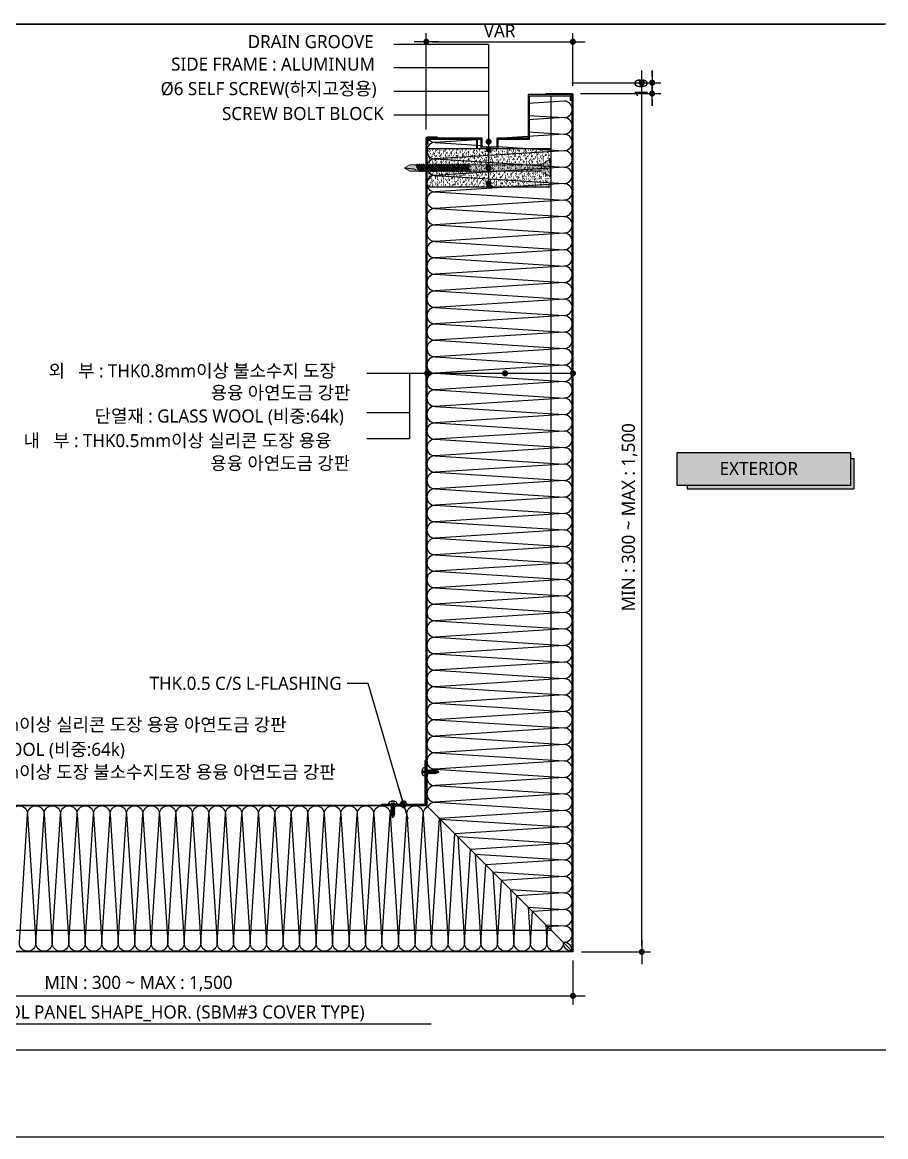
# Model space of a CAD drawing. Header units: millimetres. Extents: x -1365 to 31821, y 84 to 2865.
# Drawn here: x 2140 to 2936, y 84 to 1110 of the extents above; entities that cross this region are included whole.
import ezdxf
from ezdxf.enums import TextEntityAlignment as Align

# ---------------------------------------------------------------- set-up
doc = ezdxf.new("R2010")
doc.units = ezdxf.units.MM
doc.header["$LTSCALE"] = 10
doc.linetypes.add('2017.06.22  K-TOP METAL PANEL SHAPE(수정)$0$HID', pattern=[0.345, 0.225, -0.12])
doc.linetypes.add('H1', pattern=[0.28125, 0.1875, -0.09375])
doc.layers.get('DEFPOINTS').update_dxf_attribs({"color": 137})
for name, color, linetype in [('1-EL3', 4, 'Continuous'), ('DIM', 7, 'Continuous'), ('steel', 3, 'Continuous'), ('SYM-LEAD', 6, 'Continuous'), ('TEXT', 3, 'Continuous'), ('스피드블록메탈 100', 2, 'Continuous'), ('스피드블록메탈 135', 2, 'Continuous')]:
    doc.layers.add(name, color=color, linetype=linetype)
doc.layers.add('SCREW', color=9, linetype='Continuous', lineweight=5)
doc.styles.add('ROMANC', font='malgun.ttf', dxfattribs={"height": 8})
doc.styles.add('TITLE BLOCK-V(r1.1)$0$Address', font='malgun.ttf')
doc.styles.add('맑은고딕', font='malgun.ttf')
doc.styles.add('스타일1', font='malgun.ttf')
doc.dimstyles.new('GAUN-10', dxfattribs={"dimscale": 10, "dimtxt": 1.5, "dimasz": 0.7, "dimexe": 1, "dimexo": 1, "dimgap": 0.5, "dimtad": 1, "dimdec": 0, "dimzin": 1, "dimdsep": 46, "dimlunit": 6, "dimtxsty": '맑은고딕', "dimblk": 'CJDOT', "dimcen": 0.09, "dimdle": 1, "dimclrd": 256, "dimclre": 256, "dimclrt": 3, "dimadec": 0, "dimazin": 0, "dimtfac": 1, "dimtdec": 0, "dimtix": 1, "dimtmove": 2, "dimatfit": 3, "dimldrblk": 'CJDOT', "dimfxl": 1, "dimtolj": 1, "dimtzin": 1, "dimarcsym": 0})
doc.dimstyles.new('GAUN-8', dxfattribs={"dimscale": 8, "dimtxt": 1.5, "dimasz": 0.7, "dimexe": 1, "dimexo": 1, "dimgap": 0.5, "dimtad": 1, "dimdec": 0, "dimzin": 1, "dimdsep": 46, "dimlunit": 6, "dimtxsty": '맑은고딕', "dimblk": 'CJDOT', "dimcen": 0.09, "dimdle": 1, "dimclrd": 256, "dimclre": 256, "dimclrt": 3, "dimadec": 0, "dimazin": 0, "dimtfac": 1, "dimtdec": 0, "dimtix": 1, "dimtmove": 2, "dimatfit": 3, "dimfxl": 1, "dimtolj": 1, "dimtzin": 1, "dimarcsym": 0})

# ---------------------------------------------------------------- blocks, each defined once
blk = doc.blocks.new('POT')
at = {"layer": 'TEXT', "color": 1, "const_width": 0.75}
blk.add_lwpolyline([(-0.375, 0, 1), (0.375, 0, 1)], format="xyb", close=True, dxfattribs=at)
blk = doc.blocks.new('CJDOT')
blk.add_line((-2, 0), (2, 0))
at = {"const_width": 0.5}
blk.add_lwpolyline([(-0.25, 0, 1), (0.25, 0, 1)], format="xyb", close=True, dxfattribs=at)
blk = doc.blocks.new('*D136')
at = {"layer": 'DEFPOINTS', "color": 0, "transparency": 16777216}
for p in [(1847.5, 253.5), (2647.5, 254), (2647.5, 213.6)]:
    blk.add_point(p, dxfattribs=at)
at = {"layer": 'DIM', "lineweight": -2, "transparency": 16777216}
for p, q in [((1847.5, 245.5), (1847.5, 205.6)), ((2647.5, 246), (2647.5, 205.6)), ((1853.1, 213.6), (2641.9, 213.6))]:
    blk.add_line(p, q, dxfattribs=at)
at = {"layer": 'DIM', "lineweight": -2, "transparency": 16777216, "xscale": 5.6, "yscale": 5.6, "zscale": 5.6, "rotation": 180}
blk.add_blockref('CJDOT', (1847.5, 213.6), dxfattribs=at)
at = {"layer": 'DIM', "lineweight": -2, "transparency": 16777216, "xscale": 5.6, "yscale": 5.6, "zscale": 5.6}
blk.add_blockref('CJDOT', (2647.5, 213.6), dxfattribs=at)
at = {"layer": 'DIM', "color": 3, "transparency": 16777216, "insert": (2247.5, 224.8), "char_height": 12, "attachment_point": 5, "style": '맑은고딕'}
blk.add_mtext('\\A1;MIN : 300 ~ MAX : 1,500', dxfattribs=at)
blk = doc.blocks.new('*D138')
at = {"layer": 'DEFPOINTS', "color": 0, "transparency": 16777216}
for p in [(2652.4, 1054), (2710.9, 1054), (2647.5, 254)]:
    blk.add_point(p, dxfattribs=at)
at = {"layer": 'DIM', "lineweight": -2, "transparency": 16777216}
for p, q in [((2660.4, 1054), (2718.9, 1054)), ((2710.9, 259.6), (2710.9, 1048.4)), ((2655.5, 254), (2718.9, 254))]:
    blk.add_line(p, q, dxfattribs=at)
at = {"layer": 'DIM', "lineweight": -2, "transparency": 16777216, "xscale": 5.6, "yscale": 5.6, "zscale": 5.6}
for p, rotation in [((2710.9, 1054), 90), ((2710.9, 254), 270)]:
    blk.add_blockref('CJDOT', p, dxfattribs=dict(at, rotation=rotation))
at = {"layer": 'DIM', "color": 3, "transparency": 16777216, "insert": (2699.6, 654), "char_height": 12, "attachment_point": 5, "rotation": 90, "style": '맑은고딕'}
blk.add_mtext('\\A1;MIN : 300 ~ MAX : 1,500', dxfattribs=at)
blk = doc.blocks.new('A$C20245212')
h = blk.add_hatch()
h.set_pattern_fill('AR-SAND', color=251, scale=0.08)
h.set_pattern_definition([(37.5, (-1195984.4298, 406290.675), (-0.128002504, 3.915305899), [0, -3.08864, 0, -3.4544, 0, -3.302]), (7.5, (-1195984.43, 406290.675), (3.596186265, 5.734600805), [0, -1.66624, 0, -2.78384, 0, -1.0668]), (327.5, (-1195986.929, 406290.675), (6.327938962, 0.011497477), [0, -1.016, 0, -3.6576, 0, -4.7752]), (317.5, (-1195986.929, 406290.675), (6.10845162, 1.783434586), [0, -0.508, 0, -2.39776, 0, -2.7432])])
h.paths.add_polyline_path([(-5, -115), (-5, 0), (-40, 0), (-40, -115)])
at = {"color": 250}
blk.add_lwpolyline([(-5, -115), (-5, 0), (-40, 0), (-40, -115)], close=True, dxfattribs=at)
blk = doc.blocks.new('A$C08FA1A33')
h = blk.add_hatch(color=254)
h.dxf.hatch_style = 1
h.paths.add_polyline_path([(0, 21.3), (-6, 21.3), (-6, -44.3), (0, -46.3)])
h.paths.add_polyline_path([(5, 29.4), (-11, 29.4), (-6, 21.3), (0, 21.3)])
h.paths.add_polyline_path([(5, 30.4), (-11, 30.4), (-11, 29.4), (5, 29.4)])
h.paths.add_polyline_path([(-6, -51.3), (-6, -52.3), (0, -54.3), (0, -53.3)])
h.paths.add_polyline_path([(-6, -49.3), (-6, -50.3), (0, -52.3), (0, -51.3)])
h.paths.add_polyline_path([(-6, -47.3), (-6, -48.3), (0, -50.3), (0, -49.3)])
h.paths.add_polyline_path([(-6, -45.3), (-6, -46.3), (0, -48.3), (0, -47.3)])
h.paths.add_polyline_path([(-6, -53.3), (-6, -54.3), (0, -56.3), (0, -55.3)])
h.paths.add_polyline_path([(-6, -55.3), (-6, -56.3), (0, -58.3), (0, -57.3)])
h.paths.add_polyline_path([(-6, -57.3), (-6, -58.3), (0, -60.3), (0, -59.3)])
h.paths.add_polyline_path([(-6, -59.3), (-6, -60.3), (0, -62.3), (0, -61.3)])
h.paths.add_polyline_path([(-6, -61.3), (-6, -62.3), (0, -64.3), (0, -63.3)])
h.paths.add_polyline_path([(-6, -63.3), (-6, -64.3), (0, -66.3), (0, -65.3)])
h.paths.add_polyline_path([(-6, -65.3), (-6, -66.3), (0, -68.3), (0, -67.3)])
h.paths.add_polyline_path([(-6, -67.3), (-6, -68.3), (0, -70.3), (0, -69.3)])
h.paths.add_polyline_path([(-6, -69.3), (-6, -70.3), (0, -72.3), (0, -71.3)])
h.paths.add_polyline_path([(-6, -71.3), (-6, -72.3), (0, -74.3), (0, -73.3)])
h.paths.add_polyline_path([(-6, -73.3), (-6, -74.3), (0, -76.3), (0, -75.3)])
h.paths.add_polyline_path([(-6, -75.3), (-6, -76.3), (0, -78.3), (0, -77.3)])
h.paths.add_polyline_path([(0, -94.6), (-4, -92.6), (-6, -93.6), (-4, -95.6), (-3, -104.6), (0, -99.6)])
h.paths.add_polyline_path([(-4, -95.6), (-6, -93.6), (-6, -99.6), (-3, -104.6)], flags=17)
h.paths.add_polyline_path([(-6, -91.3), (-6, -93.6), (-4, -92.6), (0, -94.6), (0, -93.3)])
h.paths.add_polyline_path([(-6, -89.3), (-6, -90.3), (0, -92.3), (0, -91.3)])
h.paths.add_polyline_path([(-6, -87.3), (-6, -88.3), (0, -90.3), (0, -89.3)])
h.paths.add_polyline_path([(-6, -85.3), (-6, -86.3), (0, -88.3), (0, -87.3)])
h.paths.add_polyline_path([(-6, -83.3), (-6, -84.3), (0, -86.3), (0, -85.3)])
h.paths.add_polyline_path([(-6, -81.3), (-6, -82.3), (0, -84.3), (0, -83.3)])
h.paths.add_polyline_path([(-6, -79.3), (-6, -80.3), (0, -82.3), (0, -81.3)])
h.paths.add_polyline_path([(-6, -77.3), (-6, -78.3), (0, -80.3), (0, -79.3)])
at = {"layer": 'SCREW', "color": 250, "linetype": '2017.06.22  K-TOP METAL PANEL SHAPE(수정)$0$HID', "lineweight": 5, "ltscale": 0.03}
for p, q in [((-11, 30.4), (-11, 29.4)), ((5, 30.4), (-11, 30.4)), ((5, 29.4), (-11, 29.4)), ((-6, 21.3), (-11, 29.4)), ((-6, 21.3), (0, 21.3)), ((0, 21.3), (5, 29.4)), ((5, 30.4), (5, 29.4)), ((0.8, -47.1), (-6.5, -44.6)), ((-6, -46.3), (-6.5, -46.6)), ((0.8, -49.1), (-6.5, -46.6)), ((-6.5, -46.6), (-6, -47.3)), ((-6, -48.3), (-6.5, -48.6)), ((0.8, -51.1), (-6.5, -48.6)), ((-6.5, -48.6), (-6, -49.3)), ((-6, -50.3), (-6.5, -50.6)), ((0.8, -53.1), (-6.5, -50.6)), ((-6.5, -50.6), (-6, -51.3)), ((0, -46.3), (-6, -44.3)), ((-6, -45.3), (-6, -46.3)), ((0, -48.3), (-6, -46.3)), ((0, -49.3), (-6, -47.3)), ((-6, -47.3), (-6, -48.3)), ((0, -50.3), (-6, -48.3)), ((0, -51.3), (-6, -49.3)), ((-6, -49.3), (-6, -50.3)), ((0, -52.3), (-6, -50.3)), ((0, -47.3), (0, -48.3)), ((0, -48.3), (0.8, -49.1)), ((0.8, -49.1), (0, -49.3)), ((0, -49.3), (0, -50.3)), ((0, -50.3), (0.8, -51.1)), ((0.8, -51.1), (0, -51.3)), ((-6, -52.3), (-6.5, -52.6)), ((0.8, -55.1), (-6.5, -52.6)), ((-6.5, -52.6), (-6, -53.3)), ((-6, -54.3), (-6.5, -54.6)), ((0.8, -57.1), (-6.5, -54.6)), ((-6.5, -54.6), (-6, -55.3)), ((-6, -56.3), (-6.5, -56.6)), ((0.8, -59.1), (-6.5, -56.6)), ((-6.5, -56.6), (-6, -57.3)), ((-6, -58.3), (-6.5, -58.6)), ((0.8, -61.1), (-6.5, -58.6)), ((-6.5, -58.6), (-6, -59.3)), ((-6, -60.3), (-6.5, -60.6)), ((0.8, -63.1), (-6.5, -60.6)), ((-6.5, -60.6), (-6, -61.3)), ((0, -53.3), (-6, -51.3)), ((-6, -51.3), (-6, -52.3)), ((0, -54.3), (-6, -52.3)), ((0, -55.3), (-6, -53.3)), ((-6, -53.3), (-6, -54.3)), ((0, -56.3), (-6, -54.3)), ((0, -57.3), (-6, -55.3)), ((-6, -55.3), (-6, -56.3)), ((0, -58.3), (-6, -56.3)), ((-6, -57.3), (-6, -58.3)), ((0, -59.3), (-6, -57.3)), ((0, -60.3), (-6, -58.3)), ((0, -61.3), (-6, -59.3)), ((-6, -59.3), (-6, -60.3)), ((0, -62.3), (-6, -60.3)), ((0, -63.3), (-6, -61.3)), ((-6, -61.3), (-6, -62.3)), ((0, -51.3), (0, -52.3)), ((0, -52.3), (0.8, -53.1)), ((0.8, -53.1), (0, -53.3)), ((0, -53.3), (0, -54.3)), ((0, -54.3), (0.8, -55.1)), ((0.8, -55.1), (0, -55.3)), ((0, -55.3), (0, -56.3)), ((0, -56.3), (0.8, -57.1)), ((0.8, -57.1), (0, -57.3)), ((0, -57.3), (0, -58.3)), ((0, -58.3), (0.8, -59.1)), ((0.8, -59.1), (0, -59.3)), ((0, -59.3), (0, -60.3)), ((0, -60.3), (0.8, -61.1)), ((0.8, -61.1), (0, -61.3)), ((0, -61.3), (0, -62.3)), ((-6, -62.3), (-6.5, -62.6)), ((0.8, -65.1), (-6.5, -62.6)), ((-6.5, -62.6), (-6, -63.3)), ((-6, -64.3), (-6.5, -64.6)), ((0.8, -67.1), (-6.5, -64.6)), ((-6.5, -64.6), (-6, -65.3)), ((-6, -66.3), (-6.5, -66.6)), ((0.8, -69.1), (-6.5, -66.6)), ((-6.5, -66.6), (-6, -67.3)), ((-6, -68.3), (-6.5, -68.6)), ((-6.5, -68.6), (-6, -69.3)), ((0.8, -71.1), (-6.5, -68.6)), ((-6, -70.3), (-6.5, -70.6)), ((-6.5, -70.6), (-6, -71.3)), ((0.8, -73.1), (-6.5, -70.6)), ((0, -64.3), (-6, -62.3)), ((0, -65.3), (-6, -63.3)), ((-6, -63.3), (-6, -64.3)), ((0, -66.3), (-6, -64.3)), ((0, -67.3), (-6, -65.3)), ((-6, -65.3), (-6, -66.3)), ((0, -68.3), (-6, -66.3)), ((-6, -67.3), (-6, -68.3)), ((0, -69.3), (-6, -67.3)), ((0, -70.3), (-6, -68.3)), ((-6, -69.3), (-6, -70.3)), ((0, -71.3), (-6, -69.3)), ((0, -72.3), (-6, -70.3)), ((-6, -71.3), (-6, -72.3)), ((0, -73.3), (-6, -71.3)), ((0, -62.3), (0.8, -63.1)), ((0.8, -63.1), (0, -63.3)), ((0, -63.3), (0, -64.3)), ((0, -64.3), (0.8, -65.1)), ((0.8, -65.1), (0, -65.3)), ((0, -65.3), (0, -66.3)), ((0, -66.3), (0.8, -67.1)), ((0.8, -67.1), (0, -67.3)), ((0, -67.3), (0, -68.3)), ((0, -68.3), (0.8, -69.1)), ((0.8, -69.1), (0, -69.3)), ((0, -69.3), (0, -70.3)), ((0, -70.3), (0.8, -71.1)), ((0.8, -71.1), (0, -71.3)), ((0, -71.3), (0, -72.3)), ((-6, -72.3), (-6.5, -72.6)), ((-6.5, -72.6), (-6, -73.3)), ((0.8, -75.1), (-6.5, -72.6)), ((-6, -74.3), (-6.5, -74.6)), ((0.8, -77.1), (-6.5, -74.6)), ((-6.5, -74.6), (-6, -75.3)), ((-6, -76.3), (-6.5, -76.6)), ((0.8, -79.1), (-6.5, -76.6)), ((-6.5, -76.6), (-6, -77.3)), ((-6, -78.3), (-6.5, -78.6)), ((0.8, -81.1), (-6.5, -78.6)), ((-6.5, -78.6), (-6, -79.3)), ((-6, -80.3), (-6.5, -80.6)), ((0.8, -83.1), (-6.5, -80.6)), ((-6.5, -80.6), (-6, -81.3)), ((0, -74.3), (-6, -72.3)), ((-6, -73.3), (-6, -74.3)), ((0, -75.3), (-6, -73.3)), ((0, -76.3), (-6, -74.3)), ((0, -77.3), (-6, -75.3)), ((-6, -75.3), (-6, -76.3)), ((0, -78.3), (-6, -76.3)), ((0, -79.3), (-6, -77.3)), ((-6, -77.3), (-6, -78.3)), ((0, -80.3), (-6, -78.3)), ((0, -81.3), (-6, -79.3)), ((-6, -79.3), (-6, -80.3)), ((0, -82.3), (-6, -80.3)), ((-6, -81.3), (-6, -82.3)), ((0, -83.3), (-6, -81.3)), ((0, -72.3), (0.8, -73.1)), ((0.8, -73.1), (0, -73.3)), ((0, -73.3), (0, -74.3)), ((0, -74.3), (0.8, -75.1)), ((0.8, -75.1), (0, -75.3)), ((0, -75.3), (0, -76.3)), ((0, -76.3), (0.8, -77.1)), ((0.8, -77.1), (0, -77.3)), ((0, -77.3), (0, -78.3)), ((0, -78.3), (0.8, -79.1)), ((0.8, -79.1), (0, -79.3)), ((0, -79.3), (0, -80.3)), ((0, -80.3), (0.8, -81.1)), ((0.8, -81.1), (0, -81.3)), ((0, -81.3), (0, -82.3)), ((-6, -82.3), (-6.5, -82.6)), ((-6.5, -82.6), (-6, -83.3)), ((0.8, -85.1), (-6.5, -82.6)), ((-6, -84.3), (-6.5, -84.6)), ((0.8, -87.1), (-6.5, -84.6)), ((-6.5, -84.6), (-6, -85.3)), ((-6, -86.3), (-6.5, -86.6)), ((0.8, -89.1), (-6.5, -86.6)), ((-6.5, -86.6), (-6, -87.3)), ((-6, -88.3), (-6.5, -88.6)), ((0.8, -91.1), (-6.5, -88.6)), ((-6.5, -88.6), (-6, -89.3)), ((-6, -90.3), (-6.5, -90.6)), ((0.8, -93.1), (-6.5, -90.6)), ((-6.5, -90.6), (-6, -91.3)), ((0, -84.3), (-6, -82.3)), ((0, -85.3), (-6, -83.3)), ((-6, -83.3), (-6, -84.3)), ((0, -86.3), (-6, -84.3)), ((0, -87.3), (-6, -85.3)), ((-6, -85.3), (-6, -86.3)), ((0, -88.3), (-6, -86.3)), ((0, -89.3), (-6, -87.3)), ((-6, -87.3), (-6, -88.3)), ((0, -90.3), (-6, -88.3)), ((0, -91.3), (-6, -89.3)), ((-6, -89.3), (-6, -90.3)), ((0, -92.3), (-6, -90.3)), ((-6, -91.3), (-6, -93.6)), ((0, -93.3), (-6, -91.3)), ((0, -82.3), (0.8, -83.1)), ((0.8, -83.1), (0, -83.3)), ((0, -83.3), (0, -84.3)), ((0, -84.3), (0.8, -85.1)), ((0.8, -85.1), (0, -85.3)), ((0, -85.3), (0, -86.3)), ((0, -86.3), (0.8, -87.1)), ((0.8, -87.1), (0, -87.3)), ((0, -87.3), (0, -88.3)), ((0, -88.3), (0.8, -89.1)), ((0.8, -89.1), (0, -89.3)), ((0, -89.3), (0, -90.3)), ((0, -90.3), (0.8, -91.1)), ((0.8, -91.1), (0, -91.3)), ((0, -91.3), (0, -92.3)), ((0, -92.3), (0.8, -93.1)), ((0.8, -93.1), (0, -93.3)), ((0, -93.3), (0, -94.6))]:
    blk.add_line(p, q, dxfattribs=at)
for points in [[(0, 21.3), (0, -46.3), (0.8, -47.1), (0, -47.3), (-6, -45.3), (-6.5, -44.6), (-6, -44.3), (-6, 21.3)], [(-3, -104.6), (-4, -95.6), (-6, -93.6), (-4, -92.6), (0, -94.6)], [(0, -94.6), (0, -99.6), (-3, -104.6), (-6, -99.6), (-6, -93.6)]]:
    blk.add_lwpolyline(points, dxfattribs=at)
blk = doc.blocks.new('*D140')
at = {"layer": 'DEFPOINTS', "color": 0, "transparency": 16777216}
for p in [(2656.5, 1054), (2720.5, 1054), (2646.5, 1044)]:
    blk.add_point(p, dxfattribs=at)
at = {"layer": 'DIM', "lineweight": -2, "transparency": 16777216}
for p, q in [((2720.5, 1059.6), (2720.5, 1065.2)), ((2664.5, 1054), (2728.5, 1054)), ((2720.5, 1044), (2720.5, 1054)), ((2654.5, 1044), (2728.5, 1044)), ((2720.5, 1038.4), (2720.5, 1032.8))]:
    blk.add_line(p, q, dxfattribs=at)
at = {"layer": 'DIM', "lineweight": -2, "transparency": 16777216, "xscale": 5.6, "yscale": 5.6, "zscale": 5.6}
for p, rotation in [((2720.5, 1054), 270), ((2720.5, 1044), 90)]:
    blk.add_blockref('CJDOT', p, dxfattribs=dict(at, rotation=rotation))
at = {"layer": 'DIM', "color": 3, "transparency": 16777216, "insert": (2710.3, 1049), "char_height": 12, "attachment_point": 5, "rotation": 90, "style": '맑은고딕'}
blk.add_mtext('\\A1;10', dxfattribs=at)
blk = doc.blocks.new('*D141')
at = {"layer": 'DEFPOINTS', "color": 0, "transparency": 16777216}
for p in [(2647.5, 1091.7), (2647.5, 1043), (2512.5, 1003)]:
    blk.add_point(p, dxfattribs=at)
at = {"layer": 'DIM', "lineweight": -2, "transparency": 16777216}
for p, q in [((2512.5, 1011), (2512.5, 1099.7)), ((2647.5, 1051), (2647.5, 1099.7)), ((2518.1, 1091.7), (2641.9, 1091.7))]:
    blk.add_line(p, q, dxfattribs=at)
at = {"layer": 'DIM', "lineweight": -2, "transparency": 16777216, "xscale": 5.6, "yscale": 5.6, "zscale": 5.6, "rotation": 180}
blk.add_blockref('CJDOT', (2512.5, 1091.7), dxfattribs=at)
at = {"layer": 'DIM', "lineweight": -2, "transparency": 16777216, "xscale": 5.6, "yscale": 5.6, "zscale": 5.6}
blk.add_blockref('CJDOT', (2647.5, 1091.7), dxfattribs=at)
at = {"layer": 'DIM', "color": 3, "transparency": 16777216, "insert": (2580, 1101.7), "char_height": 12, "attachment_point": 5, "style": '맑은고딕'}
blk.add_mtext('\\A1;VAR', dxfattribs=at)
blk = doc.blocks.new('hea')
at = {"layer": '1-EL3', "color": 9}
for p, q in [((-11.6, 0.5), (-11.8, -0.5)), ((-11.1, 1.2), (-11.5, -1)), ((-10.8, 0.8), (-11.2, -0.7)), ((-10.1, 1), (-10.5, -0.9)), ((-9.6, 1.8), (-10.1, -1.7)), ((-9.2, 1.2), (-9.6, -1.2)), ((-8.8, 1.2), (-9.2, -1.2)), ((-8.3, 1.9), (-8.7, -1.9)), ((-7.8, 1.2), (-8.3, -1.2)), ((-7.4, 1.2), (-7.9, -1.2)), ((-6.9, 1.9), (-7.4, -1.9)), ((-6.5, 1.2), (-6.9, -1.2)), ((-6.1, 1.2), (-6.5, -1.2)), ((-5.6, 1.9), (-6, -1.9)), ((-5.1, 1.2), (-5.6, -1.2)), ((-4.7, 1.2), (-5.2, -1.2)), ((-4.2, 1.9), (-4.7, -1.9)), ((-3.8, 1.2), (-4.2, -1.2)), ((-3.4, 1.2), (-3.8, -1.2)), ((-2.9, 1.9), (-3.3, -1.9)), ((-2.4, 1.2), (-2.9, -1.2)), ((-1.5, 1.9), (-2, -1.9))]:
    blk.add_line(p, q, dxfattribs=at)
at = {"layer": '1-EL3', "color": 1}
for p, q in [((-11.1, 1.2), (-11.6, 0.5)), ((-11.1, 1.2), (-10.8, 0.8)), ((-9.6, 1.8), (-10.1, 1)), ((-9.6, 1.8), (-9.2, 1.2)), ((-9.2, 1.2), (-8.8, 1.2)), ((-8.3, 1.9), (-8.8, 1.2)), ((-8.3, 1.9), (-7.8, 1.2)), ((-7.8, 1.2), (-7.4, 1.2)), ((-6.9, 1.9), (-7.4, 1.2)), ((-6.9, 1.9), (-6.5, 1.2)), ((-6.5, 1.2), (-6.1, 1.2)), ((-5.6, 1.9), (-6.1, 1.2)), ((-5.6, 1.9), (-5.1, 1.2)), ((-5.1, 1.2), (-4.7, 1.2)), ((-4.2, 1.9), (-4.7, 1.2)), ((-4.2, 1.9), (-3.8, 1.2)), ((-3.8, 1.2), (-3.4, 1.2)), ((-2.9, 1.9), (-3.4, 1.2)), ((-2.9, 1.9), (-2.4, 1.2)), ((-2.4, 1.2), (-2, 1.2)), ((-1.5, 1.9), (-2, 1.2)), ((-1.5, 1.9), (-1.3, 1.6)), ((-0.9, 1.4), (-0.7, 1.4)), ((0, 3.7), (0, -3.7)), ((0, 3.7), (0, -3.7)), ((0.7, 3.7), (0, 3.7)), ((1.6, 0.8), (0.9, 0.8)), ((0.9, 0.8), (0.9, 0.2)), ((2.7, 0.8), (2, 0.8)), ((2.7, 1.6), (2.7, -1.6)), ((-11.5, -1), (-11.8, -0.5)), ((-11.5, -1), (-11.2, -0.7)), ((-10.1, -1.7), (-10.5, -0.9)), ((-10.1, -1.7), (-9.6, -1.1)), ((-8.7, -1.9), (-9.2, -1.2)), ((-8.7, -1.9), (-8.3, -1.2)), ((-8.3, -1.2), (-7.9, -1.2)), ((-7.4, -1.9), (-7.9, -1.2)), ((-7.4, -1.9), (-6.9, -1.2)), ((-6.9, -1.2), (-6.5, -1.2)), ((-6, -1.9), (-6.5, -1.2)), ((-6, -1.9), (-5.6, -1.2)), ((-5.6, -1.2), (-5.2, -1.2)), ((-4.7, -1.9), (-5.2, -1.2)), ((-4.7, -1.9), (-4.2, -1.2)), ((-4.2, -1.2), (-3.8, -1.2)), ((-3.3, -1.9), (-3.8, -1.2)), ((-3.3, -1.9), (-2.9, -1.2)), ((-2.9, -1.2), (-2.5, -1.2)), ((-2, -1.9), (-2.5, -1.2)), ((-2, -1.9), (-1.8, -1.6)), ((-1.4, -1.4), (-0.7, -1.4)), ((0.7, -3.7), (0, -3.7)), ((0.9, -0.2), (0.9, -0.8)), ((1.6, -0.8), (0.9, -0.8)), ((2.7, -0.8), (2, -0.8))]:
    blk.add_line(p, q, dxfattribs=at)
for centre, radius, start, end in [((-8.3, -6.8), 8, 114.0887, 122.3702), ((-8.3, -6.8), 8, 103.1784, 108.0893), ((-0.9, 1.8), 0.45, 215.4008, 270), ((-0.7, 2.1), 0.75, 267.5098, 336.501), ((0.7, 1.6), 2.02, 0, 90), ((-8.3, 6.8), 8, 237.6298, 244.4227), ((-8.3, 6.8), 8, 248.8312, 254.0884), ((-8.3, 6.8), 8, 260.8505, 263.6039), ((-1.4, -1.8), 0.45, 90, 144.5992), ((-0.7, -2.1), 0.75, 23.499, 92.4902), ((0.7, -1.6), 2.02, 270, 0)]:
    blk.add_arc(centre, radius, start, end, dxfattribs=at)
blk = doc.blocks.new('A$C62C86749')
h = blk.add_hatch(color=253)
h.dxf.hatch_style = 1
h.paths.add_polyline_path([(-263.1, 64.2), (-263.1, 3.5), (56.1, 3.5), (56.1, 64.2)])
h.paths.add_polyline_path([(-193.3, 9.1), (-9.9, 9.1), (-9.9, 58.5), (-193.3, 58.5)], flags=24)
h = blk.add_hatch(color=250)
h.dxf.hatch_style = 1
h.paths.add_polyline_path([(-244.2, 3.5), (-244.2, -2.7), (62.7, -2.7), (62.7, 53), (56.1, 53), (56.1, 3.5)])
for p, q in [((56.1, 53), (62.7, 53)), ((62.7, 53), (62.7, -2.7)), ((-244.2, 3.5), (-244.2, -2.7)), ((-244.2, -2.7), (62.7, -2.7))]:
    blk.add_line(p, q)
blk.add_lwpolyline([(-263.1, 64.2), (56.1, 64.2), (56.1, 3.5), (-263.1, 3.5)], close=True)
at = {"insert": (-184.6, 46.6), "char_height": 24, "width": 130.664, "attachment_point": 1, "style": 'TITLE BLOCK-V(r1.1)$0$Address'}
blk.add_mtext('EXTERIOR', dxfattribs=at)

msp = doc.modelspace()

# ---------------------------------------------------------------- hatches: boundary and pattern name
h = msp.add_hatch(color=254)
h.dxf.hatch_style = 1
edge = h.paths.add_edge_path()
edge.add_arc((2645.7, 1042.2), 1, 360, 450)
edge.add_line((2645.7, 1043.2), (2622.5, 1043.2))
edge.add_line((2622.5, 1043.2), (2622.5, 1044))
edge.add_line((2622.5, 1044), (2646.5, 1044))
edge.add_arc((2646.5, 1043), 1, 0, 90, ccw=False)
edge.add_line((2647.5, 1043), (2647.5, 254))
edge.add_line((2647.5, 254), (1858.5, 254))
edge.add_arc((1858.5, 255), 1, 180, 270, ccw=False)
edge.add_line((1857.5, 255), (1857.5, 279))
edge.add_line((1857.5, 279), (1858.3, 279))
edge.add_line((1858.3, 279), (1858.3, 255.8))
edge.add_arc((1859.3, 255.8), 1, 180, 270)
edge.add_line((1859.3, 254.8), (2646.7, 254.8))
edge.add_line((2646.7, 254.8), (2646.7, 1042.2))
h = msp.add_hatch(color=254)
h.dxf.hatch_style = 1
edge = h.paths.add_edge_path()
edge.add_line((1817.5, 379), (1817.5, 388))
edge.add_arc((1818.5, 388), 1, 90, 180, ccw=False)
edge.add_line((1818.5, 389), (2512.5, 389))
edge.add_line((2512.5, 389), (2512.5, 1003))
edge.add_arc((2513.5, 1003), 1, 90, 180, ccw=False)
edge.add_line((2513.5, 1004), (2522.5, 1004))
edge.add_line((2522.5, 1004), (2522.5, 1003.5))
edge.add_line((2522.5, 1003.5), (2514, 1003.5))
edge.add_arc((2514, 1002.5), 1, 90, 180)
edge.add_line((2513, 1002.5), (2513, 388.5))
edge.add_line((2513, 388.5), (1819, 388.5))
edge.add_arc((1819, 387.5), 1, 90, 180)
edge.add_line((1818, 387.5), (1818, 379))
edge.add_line((1818, 379), (1817.5, 379))

# ---------------------------------------------------------------- linework, layer by layer
for p, q in [((184.3, 1107.9), (2933.8, 1107.9)), ((186, 164), (2935.5, 164)), ((1558.3, 83.9), (2933.8, 83.9))]:
    msp.add_line(p, q)
at = {"color": 251, "ltscale": 0.01}
for points in [[(2606.4, 1023.9), (2639.3, 1021.8, 1), (2639.3, 1037), (2606.4, 1034.9)], [(2606.4, 1008.7), (2639.3, 1006.6, 1), (2639.3, 1021.8), (2606.4, 1019.7)], [(2577.4, 995.4), (2639.3, 991.4, 1), (2639.3, 1006.6), (2577.4, 1002.7)], [(2577.4, 995.4), (2639.3, 991.4, 1), (2639.3, 1006.6), (2577.4, 1002.7)], [(2577.4, 995.4), (2639.3, 991.4, 1), (2639.3, 1006.6), (2577.4, 1002.7)], [(2520.6, 999, 1), (2520.6, 983.8), (2639.3, 976.2, 1), (2639.3, 991.4), (2520.6, 983.8)], [(2520.6, 999, 1), (2520.6, 983.8), (2639.3, 976.2, 1), (2639.3, 991.4), (2520.6, 983.8)], [(2513.8, 1003.2, 0.284079), (2520.6, 999), (2563.9, 996.2)], [(2513.9, 1003, 0.275805), (2520.6, 999), (2563.9, 996.2)], [(2513.9, 1003, 0.275805), (2520.6, 999), (2563.9, 996.2)], [(2520.6, 983.8, 1), (2520.6, 968.7), (2639.3, 961.1, 1), (2639.3, 976.2), (2520.6, 968.7)], [(2520.6, 983.8, 1), (2520.6, 968.7), (2639.3, 961.1, 1), (2639.3, 976.2), (2520.6, 968.7)], [(2520.6, 983.8, 1), (2520.6, 968.7), (2639.3, 961.1, 1), (2639.3, 976.2), (2520.6, 968.7)], [(2520.6, 968.7, 1), (2520.6, 953.5), (2639.3, 945.9, 1), (2639.3, 961.1), (2520.6, 953.5)], [(2520.6, 953.5, 1), (2520.6, 938.3), (2639.3, 930.7, 1), (2639.3, 945.9), (2520.6, 938.3)], [(2520.6, 938.3, 1), (2520.6, 923.1), (2639.3, 915.5, 1), (2639.3, 930.7), (2520.6, 923.1)], [(2520.6, 923.1, 1), (2520.6, 907.9), (2639.3, 900.3, 1), (2639.3, 915.5), (2520.6, 907.9)], [(2520.6, 923.1, 1), (2520.6, 907.9), (2639.3, 900.3, 1), (2639.3, 915.5), (2520.6, 907.9)], [(2520.6, 907.9, 1), (2520.6, 892.8), (2639.3, 885.2, 1), (2639.3, 900.3), (2520.6, 892.8)], [(2520.6, 907.9, 1), (2520.6, 892.8), (2639.3, 885.2, 1), (2639.3, 900.3), (2520.6, 892.8)], [(2520.6, 907.9, 1), (2520.6, 892.8), (2639.3, 885.2, 1), (2639.3, 900.3), (2520.6, 892.8)], [(2520.6, 892.8, 1), (2520.6, 877.6), (2639.3, 870, 1), (2639.3, 885.2), (2520.6, 877.6)], [(2520.6, 892.8, 1), (2520.6, 877.6), (2639.3, 870, 1), (2639.3, 885.2), (2520.6, 877.6)], [(2520.6, 892.8, 1), (2520.6, 877.6), (2639.3, 870, 1), (2639.3, 885.2), (2520.6, 877.6)], [(2520.6, 892.8, 1), (2520.6, 877.6), (2639.3, 870, 1), (2639.3, 885.2), (2520.6, 877.6)], [(2520.6, 877.6, 1), (2520.6, 862.4), (2639.3, 854.8, 1), (2639.3, 870), (2520.6, 862.4)], [(2520.6, 862.4, 1), (2520.6, 847.2), (2639.3, 839.6, 1), (2639.3, 854.8), (2520.6, 847.2)], [(2520.6, 847.2, 1), (2520.6, 832), (2639.3, 824.4, 1), (2639.3, 839.6), (2520.6, 832)], [(2520.6, 832, 1), (2520.6, 816.9), (2639.3, 809.3, 1), (2639.3, 824.4), (2520.6, 816.9)], [(2520.6, 832, 1), (2520.6, 816.9), (2639.3, 809.3, 1), (2639.3, 824.4), (2520.6, 816.9)], [(2520.6, 816.9, 1), (2520.6, 801.7), (2639.3, 794.1, 1), (2639.3, 809.3), (2520.6, 801.7)], [(2520.6, 816.9, 1), (2520.6, 801.7), (2639.3, 794.1, 1), (2639.3, 809.3), (2520.6, 801.7)], [(2520.6, 816.9, 1), (2520.6, 801.7), (2639.3, 794.1, 1), (2639.3, 809.3), (2520.6, 801.7)], [(2520.6, 801.7, 1), (2520.6, 786.5), (2639.3, 778.9, 1), (2639.3, 794.1), (2520.6, 786.5)], [(2520.6, 801.7, 1), (2520.6, 786.5), (2639.3, 778.9, 1), (2639.3, 794.1), (2520.6, 786.5)], [(2520.6, 801.7, 1), (2520.6, 786.5), (2639.3, 778.9, 1), (2639.3, 794.1), (2520.6, 786.5)], [(2520.6, 801.7, 1), (2520.6, 786.5), (2639.3, 778.9, 1), (2639.3, 794.1), (2520.6, 786.5)], [(2520.6, 786.5, 1), (2520.6, 771.3), (2639.3, 763.7, 1), (2639.3, 778.9), (2520.6, 771.3)], [(2520.6, 771.3, 1), (2520.6, 756.1), (2639.3, 748.5, 1), (2639.3, 763.7), (2520.6, 756.1)], [(2520.6, 756.1, 1), (2520.6, 740.9), (2639.3, 733.4, 1), (2639.3, 748.5), (2520.6, 740.9)], [(2520.6, 740.9, 1), (2520.6, 725.8), (2639.3, 718.2, 1), (2639.3, 733.4), (2520.6, 725.8)], [(2520.6, 740.9, 1), (2520.6, 725.8), (2639.3, 718.2, 1), (2639.3, 733.4), (2520.6, 725.8)], [(2520.6, 725.8, 1), (2520.6, 710.6), (2639.3, 703, 1), (2639.3, 718.2), (2520.6, 710.6)], [(2520.6, 725.8, 1), (2520.6, 710.6), (2639.3, 703, 1), (2639.3, 718.2), (2520.6, 710.6)], [(2520.6, 725.8, 1), (2520.6, 710.6), (2639.3, 703, 1), (2639.3, 718.2), (2520.6, 710.6)], [(2520.6, 710.6, 1), (2520.6, 695.4), (2639.3, 687.8, 1), (2639.3, 703), (2520.6, 695.4)], [(2520.6, 710.6, 1), (2520.6, 695.4), (2639.3, 687.8, 1), (2639.3, 703), (2520.6, 695.4)], [(2520.6, 710.6, 1), (2520.6, 695.4), (2639.3, 687.8, 1), (2639.3, 703), (2520.6, 695.4)], [(2520.6, 710.6, 1), (2520.6, 695.4), (2639.3, 687.8, 1), (2639.3, 703), (2520.6, 695.4)], [(2520.6, 695.4, 1), (2520.6, 680.2), (2639.3, 672.6, 1), (2639.3, 687.8), (2520.6, 680.2)], [(2520.6, 680.2, 1), (2520.6, 665), (2639.3, 657.5, 1), (2639.3, 672.6), (2520.6, 665)], [(2520.6, 665, 1), (2520.6, 649.9), (2639.3, 642.3, 1), (2639.3, 657.5), (2520.6, 649.9)], [(2520.6, 649.9, 1), (2520.6, 634.7), (2639.3, 627.1, 1), (2639.3, 642.3), (2520.6, 634.7)], [(2520.6, 649.9, 1), (2520.6, 634.7), (2639.3, 627.1, 1), (2639.3, 642.3), (2520.6, 634.7)], [(2520.6, 634.7, 1), (2520.6, 619.5), (2639.3, 611.9, 1), (2639.3, 627.1), (2520.6, 619.5)], [(2520.6, 634.7, 1), (2520.6, 619.5), (2639.3, 611.9, 1), (2639.3, 627.1), (2520.6, 619.5)], [(2520.6, 634.7, 1), (2520.6, 619.5), (2639.3, 611.9, 1), (2639.3, 627.1), (2520.6, 619.5)], [(2520.6, 619.5, 1), (2520.6, 604.3), (2639.3, 596.7, 1), (2639.3, 611.9), (2520.6, 604.3)], [(2520.6, 619.5, 1), (2520.6, 604.3), (2639.3, 596.7, 1), (2639.3, 611.9), (2520.6, 604.3)], [(2520.6, 619.5, 1), (2520.6, 604.3), (2639.3, 596.7, 1), (2639.3, 611.9), (2520.6, 604.3)], [(2520.6, 619.5, 1), (2520.6, 604.3), (2639.3, 596.7, 1), (2639.3, 611.9), (2520.6, 604.3)], [(2520.6, 604.3, 1), (2520.6, 589.1), (2639.3, 581.6, 1), (2639.3, 596.7), (2520.6, 589.1)], [(2520.6, 589.1, 1), (2520.6, 574), (2639.3, 566.4, 1), (2639.3, 581.6), (2520.6, 574)], [(2520.6, 574, 1), (2520.6, 558.8), (2639.3, 551.2, 1), (2639.3, 566.4), (2520.6, 558.8)], [(2520.6, 558.8, 1), (2520.6, 543.6), (2639.3, 536, 1), (2639.3, 551.2), (2520.6, 543.6)], [(2520.6, 558.8, 1), (2520.6, 543.6), (2639.3, 536, 1), (2639.3, 551.2), (2520.6, 543.6)], [(2520.6, 543.6, 1), (2520.6, 528.4), (2639.3, 520.8, 1), (2639.3, 536), (2520.6, 528.4)], [(2520.6, 543.6, 1), (2520.6, 528.4), (2639.3, 520.8, 1), (2639.3, 536), (2520.6, 528.4)], [(2520.6, 543.6, 1), (2520.6, 528.4), (2639.3, 520.8, 1), (2639.3, 536), (2520.6, 528.4)], [(2520.6, 528.4, 1), (2520.6, 513.2), (2639.3, 505.6, 1), (2639.3, 520.8), (2520.6, 513.2)], [(2520.6, 528.4, 1), (2520.6, 513.2), (2639.3, 505.6, 1), (2639.3, 520.8), (2520.6, 513.2)], [(2520.6, 528.4, 1), (2520.6, 513.2), (2639.3, 505.6, 1), (2639.3, 520.8), (2520.6, 513.2)], [(2520.6, 528.4, 1), (2520.6, 513.2), (2639.3, 505.6, 1), (2639.3, 520.8), (2520.6, 513.2)], [(2520.6, 513.2, 1), (2520.6, 498.1), (2639.3, 490.5, 1), (2639.3, 505.6), (2520.6, 498.1)], [(2520.6, 498.1, 1), (2520.6, 482.9), (2639.3, 475.3, 1), (2639.3, 490.5), (2520.6, 482.9)], [(2520.6, 482.9, 1), (2520.6, 467.7), (2639.3, 460.1, 1), (2639.3, 475.3), (2520.6, 467.7)], [(2520.6, 467.7, 1), (2520.6, 452.5), (2639.3, 444.9, 1), (2639.3, 460.1), (2520.6, 452.5)], [(2520.6, 467.7, 1), (2520.6, 452.5), (2639.3, 444.9, 1), (2639.3, 460.1), (2520.6, 452.5)], [(2520.6, 452.5, 1), (2520.6, 437.3), (2639.3, 429.7, 1), (2639.3, 444.9), (2520.6, 437.3)], [(2520.6, 452.5, 1), (2520.6, 437.3), (2639.3, 429.7, 1), (2639.3, 444.9), (2520.6, 437.3)], [(2520.6, 452.5, 1), (2520.6, 437.3), (2639.3, 429.7, 1), (2639.3, 444.9), (2520.6, 437.3)], [(2520.6, 437.3, 1), (2520.6, 422.2), (2639.3, 414.6, 1), (2639.3, 429.7), (2520.6, 422.2)], [(2520.6, 437.3, 1), (2520.6, 422.2), (2639.3, 414.6, 1), (2639.3, 429.7), (2520.6, 422.2)], [(2520.6, 437.3, 1), (2520.6, 422.2), (2639.3, 414.6, 1), (2639.3, 429.7), (2520.6, 422.2)], [(2520.6, 437.3, 1), (2520.6, 422.2), (2639.3, 414.6, 1), (2639.3, 429.7), (2520.6, 422.2)], [(2520.6, 422.2, 1), (2520.6, 407), (2639.3, 399.4, 1), (2639.3, 414.6), (2520.6, 407)], [(2520.6, 407, 1), (2520.6, 391.8), (2639.3, 384.2, 1), (2639.3, 399.4), (2520.6, 391.8)], [(2520.6, 391.8, 0.280994), (2513.8, 387.7, 0.280994)], [(2130.2, 380.9, -1), (2145.4, 380.9), (2152.9, 262.2, -1), (2137.8, 262.2), (2145.4, 380.9)], [(2145.4, 380.9, -1), (2160.5, 380.9), (2168.1, 262.2, -1), (2152.9, 262.2), (2160.5, 380.9)], [(2160.5, 380.9, -1), (2175.7, 380.9), (2183.3, 262.2, -1), (2168.1, 262.2), (2175.7, 380.9)], [(2160.5, 380.9, -1), (2175.7, 380.9), (2183.3, 262.2, -1), (2168.1, 262.2), (2175.7, 380.9)], [(2175.7, 380.9, -1), (2190.9, 380.9), (2198.5, 262.2, -1), (2183.3, 262.2), (2190.9, 380.9)], [(2175.7, 380.9, -1), (2190.9, 380.9), (2198.5, 262.2, -1), (2183.3, 262.2), (2190.9, 380.9)], [(2175.7, 380.9, -1), (2190.9, 380.9), (2198.5, 262.2, -1), (2183.3, 262.2), (2190.9, 380.9)], [(2190.9, 380.9, -1), (2206.1, 380.9), (2213.7, 262.2, -1), (2198.5, 262.2), (2206.1, 380.9)], [(2190.9, 380.9, -1), (2206.1, 380.9), (2213.7, 262.2, -1), (2198.5, 262.2), (2206.1, 380.9)], [(2190.9, 380.9, -1), (2206.1, 380.9), (2213.7, 262.2, -1), (2198.5, 262.2), (2206.1, 380.9)], [(2190.9, 380.9, -1), (2206.1, 380.9), (2213.7, 262.2, -1), (2198.5, 262.2), (2206.1, 380.9)], [(2206.1, 380.9, -1), (2221.3, 380.9), (2228.8, 262.2, -1), (2213.7, 262.2), (2221.3, 380.9)], [(2221.3, 380.9, -1), (2236.4, 380.9), (2244, 262.2, -1), (2228.8, 262.2), (2236.4, 380.9)], [(2236.4, 380.9, -1), (2251.6, 380.9), (2259.2, 262.2, -1), (2244, 262.2), (2251.6, 380.9)], [(2251.6, 380.9, -1), (2266.8, 380.9), (2274.4, 262.2, -1), (2259.2, 262.2), (2266.8, 380.9)], [(2251.6, 380.9, -1), (2266.8, 380.9), (2274.4, 262.2, -1), (2259.2, 262.2), (2266.8, 380.9)], [(2266.8, 380.9, -1), (2282, 380.9), (2289.6, 262.2, -1), (2274.4, 262.2), (2282, 380.9)], [(2266.8, 380.9, -1), (2282, 380.9), (2289.6, 262.2, -1), (2274.4, 262.2), (2282, 380.9)], [(2266.8, 380.9, -1), (2282, 380.9), (2289.6, 262.2, -1), (2274.4, 262.2), (2282, 380.9)], [(2282, 380.9, -1), (2297.2, 380.9), (2304.8, 262.2, -1), (2289.6, 262.2), (2297.2, 380.9)], [(2282, 380.9, -1), (2297.2, 380.9), (2304.8, 262.2, -1), (2289.6, 262.2), (2297.2, 380.9)], [(2282, 380.9, -1), (2297.2, 380.9), (2304.8, 262.2, -1), (2289.6, 262.2), (2297.2, 380.9)], [(2282, 380.9, -1), (2297.2, 380.9), (2304.8, 262.2, -1), (2289.6, 262.2), (2297.2, 380.9)], [(2297.2, 380.9, -1), (2312.3, 380.9), (2319.9, 262.2, -1), (2304.8, 262.2), (2312.3, 380.9)], [(2312.3, 380.9, -1), (2327.5, 380.9), (2335.1, 262.2, -1), (2319.9, 262.2), (2327.5, 380.9)], [(2327.5, 380.9, -1), (2342.7, 380.9), (2350.3, 262.2, -1), (2335.1, 262.2), (2342.7, 380.9)], [(2342.7, 380.9, -1), (2357.9, 380.9), (2365.5, 262.2, -1), (2350.3, 262.2), (2357.9, 380.9)], [(2342.7, 380.9, -1), (2357.9, 380.9), (2365.5, 262.2, -1), (2350.3, 262.2), (2357.9, 380.9)], [(2357.9, 380.9, -1), (2373.1, 380.9), (2380.7, 262.2, -1), (2365.5, 262.2), (2373.1, 380.9)], [(2357.9, 380.9, -1), (2373.1, 380.9), (2380.7, 262.2, -1), (2365.5, 262.2), (2373.1, 380.9)], [(2357.9, 380.9, -1), (2373.1, 380.9), (2380.7, 262.2, -1), (2365.5, 262.2), (2373.1, 380.9)], [(2373.1, 380.9, -1), (2388.2, 380.9), (2395.8, 262.2, -1), (2380.7, 262.2), (2388.2, 380.9)], [(2373.1, 380.9, -1), (2388.2, 380.9), (2395.8, 262.2, -1), (2380.7, 262.2), (2388.2, 380.9)], [(2373.1, 380.9, -1), (2388.2, 380.9), (2395.8, 262.2, -1), (2380.7, 262.2), (2388.2, 380.9)], [(2373.1, 380.9, -1), (2388.2, 380.9), (2395.8, 262.2, -1), (2380.7, 262.2), (2388.2, 380.9)], [(2388.2, 380.9, -1), (2403.4, 380.9), (2411, 262.2, -1), (2395.8, 262.2), (2403.4, 380.9)], [(2403.4, 380.9, -1), (2418.6, 380.9), (2426.2, 262.2, -1), (2411, 262.2), (2418.6, 380.9)], [(2418.6, 380.9, -1), (2433.8, 380.9), (2441.4, 262.2, -1), (2426.2, 262.2), (2433.8, 380.9)], [(2433.8, 380.9, -1), (2449, 380.9), (2456.6, 262.2, -1), (2441.4, 262.2), (2449, 380.9)], [(2433.8, 380.9, -1), (2449, 380.9), (2456.6, 262.2, -1), (2441.4, 262.2), (2449, 380.9)], [(2449, 380.9, -1), (2464.1, 380.9), (2471.7, 262.2, -1), (2456.6, 262.2), (2464.1, 380.9)], [(2449, 380.9, -1), (2464.1, 380.9), (2471.7, 262.2, -1), (2456.6, 262.2), (2464.1, 380.9)], [(2449, 380.9, -1), (2464.1, 380.9), (2471.7, 262.2, -1), (2456.6, 262.2), (2464.1, 380.9)], [(2464.1, 380.9, -1), (2479.3, 380.9), (2486.9, 262.2, -1), (2471.7, 262.2), (2479.3, 380.9)], [(2464.1, 380.9, -1), (2479.3, 380.9), (2486.9, 262.2, -1), (2471.7, 262.2), (2479.3, 380.9)], [(2464.1, 380.9, -1), (2479.3, 380.9), (2486.9, 262.2, -1), (2471.7, 262.2), (2479.3, 380.9)], [(2464.1, 380.9, -1), (2479.3, 380.9), (2486.9, 262.2, -1), (2471.7, 262.2), (2479.3, 380.9)], [(2479.3, 380.9, -1), (2494.5, 380.9), (2502.1, 262.2, -1), (2486.9, 262.2), (2494.5, 380.9)], [(2494.5, 380.9, -1), (2509.7, 380.9), (2517.3, 262.2, -1), (2502.1, 262.2), (2509.7, 380.9)], [(2509.7, 380.9, -0.280994), (2513.8, 387.7, -0.280994)], [(2525.2, 376.3), (2639.3, 369, 1), (2639.3, 384.2), (2524.6, 376.9)], [(2525.2, 376.3), (2532.5, 262.2, -1), (2517.3, 262.2), (2524.6, 376.9)], [(2541.4, 360.1), (2547.6, 262.2, -1), (2532.5, 262.2), (2538.9, 362.6)], [(2541.4, 360.1), (2547.6, 262.2, -1), (2532.5, 262.2), (2538.9, 362.6)], [(2541.4, 360.1), (2639.3, 353.8, 1), (2639.3, 369), (2538.9, 362.6)], [(2541.4, 360.1), (2639.3, 353.8, 1), (2639.3, 369), (2538.9, 362.6)], [(2557.6, 343.9), (2639.3, 338.7, 1), (2639.3, 353.8), (2553.1, 348.3)], [(2557.6, 343.9), (2639.3, 338.7, 1), (2639.3, 353.8), (2553.1, 348.3)], [(2557.6, 343.9), (2562.8, 262.2, -1), (2547.6, 262.2), (2553.1, 348.3)], [(2557.6, 343.9), (2562.8, 262.2, -1), (2547.6, 262.2), (2553.1, 348.3)], [(2573.8, 327.7), (2639.3, 323.5, 1), (2639.3, 338.7), (2567.4, 334.1)], [(2573.8, 327.7), (2639.3, 323.5, 1), (2639.3, 338.7), (2567.4, 334.1)], [(2573.8, 327.7), (2639.3, 323.5, 1), (2639.3, 338.7), (2567.4, 334.1)], [(2573.8, 327.7), (2639.3, 323.5, 1), (2639.3, 338.7), (2567.4, 334.1)], [(2573.8, 327.7), (2639.3, 323.5, 1), (2639.3, 338.7), (2567.4, 334.1)], [(2573.8, 327.7), (2578, 262.2, -1), (2562.8, 262.2), (2567.4, 334.1)], [(2573.8, 327.7), (2578, 262.2, -1), (2562.8, 262.2), (2567.4, 334.1)], [(2573.8, 327.7), (2578, 262.2, -1), (2562.8, 262.2), (2567.4, 334.1)], [(2573.8, 327.7), (2578, 262.2, -1), (2562.8, 262.2), (2567.4, 334.1)], [(2573.8, 327.7), (2578, 262.2, -1), (2562.8, 262.2), (2567.4, 334.1)], [(2590, 311.4), (2593.2, 262.2, -1), (2578, 262.2), (2581.7, 319.8)], [(2590, 311.4), (2639.3, 308.3, 1), (2639.3, 323.5), (2581.7, 319.8)], [(2606.3, 295.2), (2639.3, 293.1, 1), (2639.3, 308.3), (2596, 305.5)], [(2606.3, 295.2), (2608.4, 262.2, -1), (2593.2, 262.2), (2596, 305.5)], [(2622.5, 279), (2623.5, 262.2, -1), (2608.4, 262.2), (2610.2, 291.3)], [(2622.5, 279), (2639.3, 277.9, 1), (2639.3, 293.1), (2610.2, 291.3)], [(2638.7, 262.8), (2638.7, 262.2, -1), (2623.5, 262.2), (2624.5, 277)], [(2638.7, 262.8), (2638.7, 262.2, -1), (2623.5, 262.2), (2624.5, 277)], [(2638.7, 262.8), (2639.3, 262.8, 1), (2639.3, 277.9), (2624.5, 277)], [(2638.7, 262.8), (2639.3, 262.8, 1), (2639.3, 277.9), (2624.5, 277)], [(2647.5, 254.7, -0.459552), (2638.7, 262.2), (2638.8, 262.7)], [(2647.5, 254.7, -0.459552), (2638.7, 262.2), (2638.8, 262.7)], [(2646.8, 254, 0.459552), (2639.3, 262.8), (2638.8, 262.7)], [(2646.8, 254, 0.459552), (2639.3, 262.8), (2638.8, 262.7)]]:
    msp.add_lwpolyline(points, format="xyb", dxfattribs=at)
msp.add_lwpolyline([(2563.9, 1001.8), (2520.6, 999)], dxfattribs=at)
msp.add_lwpolyline([(2563.9, 1001.8), (2520.6, 999)], dxfattribs=at)
msp.add_lwpolyline([(2563.9, 1001.8), (2520.6, 999)], dxfattribs=at)
at = {"layer": 'DIM'}
msp.add_lwpolyline([(2935.5, 1107.9), (1560, 1107.9)], dxfattribs=at)
at = {"layer": 'steel'}
msp.add_lwpolyline([(2481.5, 389), (2471.5, 389, -1), (2471.5, 390), (2511.5, 390), (2511.5, 430, -1), (2512.5, 430), (2512.5, 420)], format="xyb", dxfattribs=at)
msp.add_lwpolyline([(2471.5, 389.5), (2512, 389.5), (2512, 430)], dxfattribs=at)
at = {"layer": 'SYM-LEAD'}
for p, q in [((2569.9, 1089), (2482.7, 1089)), ((2569.9, 1089), (2569.9, 961.2)), ((2569.9, 1067.5), (2482.7, 1067.5)), ((2569.9, 1046), (2482.7, 1046)), ((2569.9, 1024), (2482.7, 1024)), ((2457.8, 786.5), (2647.5, 786.5)), ((2496.9, 786.5), (2496.9, 726.5)), ((2457.8, 750.5), (2496.9, 750.5)), ((2457.8, 726.5), (2496.9, 726.5))]:
    msp.add_line(p, q, dxfattribs=at)
at = {"layer": 'TEXT', "color": 2}
msp.add_line((1986.9, 187.9), (2517.1, 187.9), dxfattribs=at)
at = {"layer": '스피드블록메탈 100', "color": 1}
msp.add_lwpolyline([(2646.5, 1054), (2666.5, 1054)], dxfattribs=at)
at = {"layer": '스피드블록메탈 100', "color": 4}
msp.add_lwpolyline([(2646.7, 1042.2, 0.414214), (2645.7, 1043.2), (2622.5, 1043.2), (2622.5, 1044), (2646.5, 1044, -0.414214), (2647.5, 1043), (2647.5, 254), (1858.5, 254, -0.414214), (1857.5, 255), (1857.5, 279), (1858.3, 279), (1858.3, 255.8, 0.414214), (1859.3, 254.8), (2646.7, 254.8), (2646.7, 1042.2)], format="xyb", dxfattribs=at)
msp.add_lwpolyline([(1817.5, 379), (1817.5, 388, -0.414214), (1818.5, 389), (2512.5, 389), (2512.5, 1003, -0.414214), (2513.5, 1004), (2522.5, 1004), (2522.5, 1003.5), (2514, 1003.5, 0.414214), (2513, 1002.5), (2513, 388.5), (1819, 388.5, 0.414214), (1818, 387.5), (1818, 379)], format="xyb", close=True, dxfattribs=at)
at = {"layer": '스피드블록메탈 135', "color": 252, "linetype": 'H1', "ltscale": 0.2}
for p, q in [((2627.5, 274), (2627.5, 1041.9)), ((1859.6, 274), (2627.5, 274))]:
    msp.add_line(p, q, dxfattribs=at)
at = {"layer": '스피드블록메탈 135', "color": 9}
msp.add_line((2513, 388.5), (2646.7, 254.8), dxfattribs=at)
msp.add_line((2513, 388.5), (2646.7, 254.8), dxfattribs=at)
at = {"layer": '스피드블록메탈 135', "color": 2}
msp.add_lwpolyline([(2562.8, 1001.9), (2562.8, 993.4), (2578.6, 993.4), (2578.6, 1001.9), (2607.6, 1001.9), (2607.6, 1041.9), (2645.1, 1041.9), (2645.1, 1038), (2646.3, 1038), (2646.3, 1042, 0.414214), (2645.3, 1043), (2606.4, 1043), (2606.4, 1003), (2577.4, 1003), (2577.4, 994.5), (2563.9, 994.5), (2563.9, 1003), (2514, 1003, 0.414214), (2513, 1002), (2513, 998), (2514.1, 998), (2514.1, 1001.9), (2558.6, 1001.9), (2558.6, 993.4), (2559.8, 993.4), (2559.8, 1001.9)], format="xyb", close=True, dxfattribs=at)

# ---------------------------------------------------------------- block references
at = {"color": 1, "xscale": -3.75, "yscale": 3.75, "zscale": 3.75}
for p in [(2569.9, 999.7), (2569.9, 992.5), (2569.9, 975.2)]:
    msp.add_blockref('POT', p, dxfattribs=at)
at = {"color": 250, "rotation": 90}
msp.add_blockref('A$C20245212', (2512.5, 998), dxfattribs=at)
at = {"xscale": -1, "rotation": 270}
msp.add_blockref('A$C08FA1A33', (2597.1, 978.5), dxfattribs=at)
at = {"color": 1, "xscale": -3.75, "yscale": 3.75, "zscale": 3.75, "rotation": 90}
for p in [(2513.3, 786.5), (2585, 786.5)]:
    msp.add_blockref('POT', p, dxfattribs=at)
at = {"xscale": 0.5, "yscale": 0.5, "zscale": 0.5}
msp.add_blockref('A$C62C86749', (2874.9, 681.6), dxfattribs=at)
at = {"layer": 'steel', "rotation": 180}
msp.add_blockref('hea', (2511.5, 419.8), dxfattribs=at)
at = {"layer": 'steel', "xscale": -1, "rotation": 270}
msp.add_blockref('hea', (2481.7, 390), dxfattribs=at)
at = {"layer": 'TEXT', "xscale": -3.75, "yscale": 3.75, "zscale": 3.75}
msp.add_blockref('POT', (2569.9, 961.2), dxfattribs=at)
at = {"layer": 'TEXT', "xscale": -3.75, "yscale": 3.75, "zscale": 3.75, "rotation": 90}
msp.add_blockref('POT', (2647.5, 786.5), dxfattribs=at)

# ---------------------------------------------------------------- texts
at = {"layer": 'TEXT', "color": 3, "style": '스타일1'}
for s, p in [('DRAIN GROOVE', (2348.1, 1085.8)), ('SIDE FRAME : ALUMINUM', (2277.6, 1065.1)), ('Ø6 SELF SCREW(하지고정용)', (2267.8, 1042.5)), ('SCREW BOLT BLOCK', (2324.4, 1019.6)), ('외   부 : THK0.8mm이상 불소수지 도장', (2164.7, 782.8)), ('용융 아연도금 강판', (2314, 762.7)), ('단열재 : GLASS WOOL (비중:64k)', (2207.2, 741.2)), ('내   부 : THK0.5mm이상 실리콘 도장 용융', (2141.7, 718.6)), ('용융 아연도금 강판', (2313.7, 697.8)), ('내  부 : THK0.5mm이상 실리콘 도장 용융 아연도금 강판', (2005.8, 457.2)), ('단열재 : GLASS WOOL (비중:64k)', (2005.6, 434.4)), ('외  부 : THK0.8mm이상 도장 불소수지도장 용융 아연도금 강판', (2005.8, 413.6))]:
    msp.add_text(s, height=12, dxfattribs=at).set_placement(p)
msp.add_text('THK.0.5 C/S L-FLASHING', height=12, dxfattribs=at).set_placement((2434.6, 501.2), align=Align.MIDDLE_RIGHT)
at = {"layer": 'TEXT', "style": 'ROMANC'}
msp.add_text('GLASS WOOL PANEL SHAPE_HOR. (SBM#3 COVER TYPE)', height=12, dxfattribs=at).set_placement((2049.4, 192.7))

# ---------------------------------------------------------------- dimensions: what is measured, and where the dimension line sits
at = {"layer": 'DIM'}
for base, p1, p2, text, picture, middle in [((2647.5, 1091.7), (2512.5, 1003), (2647.5, 1043), 'VAR', '*D141', (2580, 1101.7)), ((2647.5, 213.6), (1847.5, 253.5), (2647.5, 254), 'MIN : 300 ~ MAX : 1,500', '*D136', (2247.5, 224.8))]:
    dim = msp.add_linear_dim(base=base, p1=p1, p2=p2, text=text, dimstyle='GAUN-8', dxfattribs=at)
    dim.commit()
    dim.dimension.update_dxf_attribs({"geometry": picture, "text_midpoint": middle})
dim = msp.add_linear_dim(base=(2710.9, 1054), p1=(2647.5, 254), p2=(2652.4, 1054), angle=90, text='MIN : 300 ~ MAX : 1,500', dimstyle='GAUN-8', dxfattribs=at)
dim.commit()
dim.dimension.update_dxf_attribs({"geometry": '*D138', "text_midpoint": (2699.6, 654)})
dim = msp.add_linear_dim(base=(2720.5, 1054), p1=(2646.5, 1044), p2=(2656.5, 1054), angle=90, dimstyle='GAUN-8', dxfattribs=at)
dim.commit()
dim.dimension.update_dxf_attribs({"geometry": '*D140', "text_midpoint": (2710.3, 1049)})

# ---------------------------------------------------------------- leaders
at = {"layer": 'SYM-LEAD'}
msp.add_leader([(2491.5, 390), (2459.1, 501.1), (2439.6, 501.1)], dimstyle='GAUN-10', dxfattribs=at)

doc.saveas('drawing.dxf')
